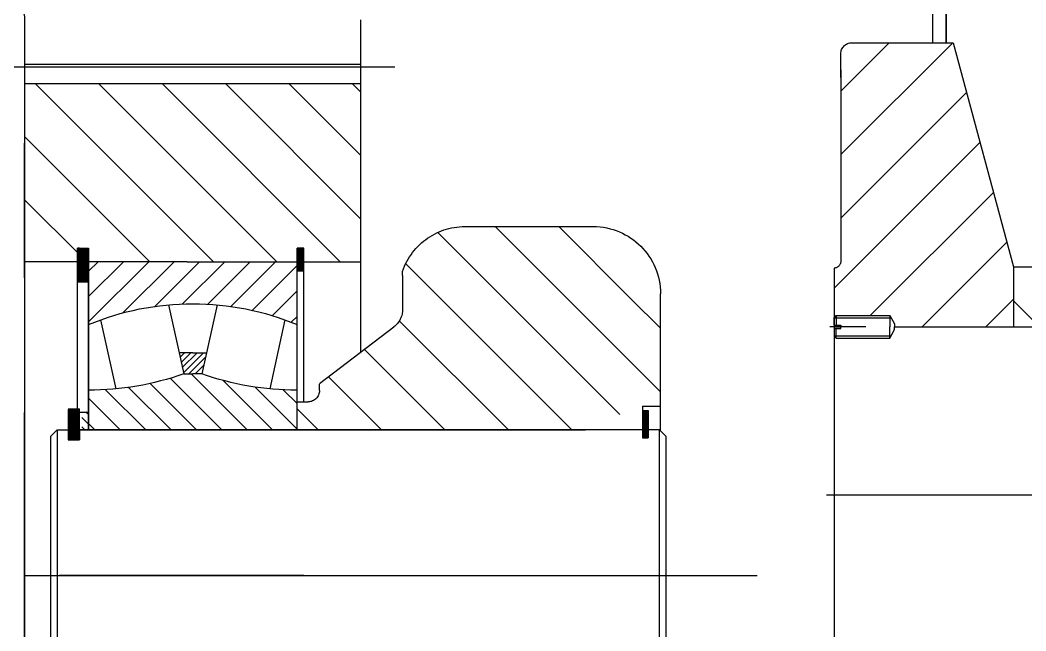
# Model space of a CAD drawing. Header units: millimetres. Extents: x 0 to 12600, y -349 to 8910.
# Drawn here: x 5613.1 to 6061.6, y 5750 to 6022.4 of the extents above; entities that cross this region are included whole.
import ezdxf

# ---------------------------------------------------------------- set-up
doc = ezdxf.new("R2010")
doc.units = ezdxf.units.MM
doc.header["$LTSCALE"] = 300
doc.linetypes.add('G', pattern=[2, 1.25, -0.25, 0.25, -0.25])
doc.linetypes.add('K', pattern=[2.5, 1.25, -0.25, 0.25, -0.25, 0.25, -0.25])
for name, color, linetype in [('01', 7, 'Continuous'), ('05', 142, 'G'), ('07', 6, 'K')]:
    doc.layers.add(name, color=color, linetype=linetype)

# ---------------------------------------------------------------- blocks, each defined once
blk = doc.blocks.new('FDSDSDFG')
at = {"layer": '05', "color": 142, "linetype": 'G'}
blk.add_line((-3299.81, 14893.96), (-3299.81, 14567.19), dxfattribs=at)
at = {"layer": '07', "color": 6, "linetype": 'K', "ltscale": 0.8}
for p, q in [((-3526.76, 14940.1), (-3526.76, 14728.83)), ((-3072.62, 14893.96), (-3547.48, 14893.96)), ((-3547.48, 14893.96), (-3072.62, 14893.96)), ((-3527.85, 14893.96), (-3527.85, 14743.96)), ((-3519.25, 14893.96), (-3519.25, 14743.96)), ((-3439.81, 14821.46), (-3439.81, 14893.96)), ((-3364.81, 14879.46), (-3364.81, 14865.46)), ((-3364.81, 14875.46), (-3364.81, 14643.79)), ((-3299.81, 14769.46), (-3299.81, 14878.46)), ((-3445.9, 14869.46), (-3445.9, 14865.46)), ((-3445.9, 14865.46), (-3364.81, 14865.46)), ((-3364.81, 14865.46), (-3439.81, 14865.46)), ((-3439.81, 14838.6), (-3412.94, 14865.46)), ((-3439.81, 14849.91), (-3424.26, 14865.46)), ((-3439.81, 14861.22), (-3435.57, 14865.46)), ((-3379, 14865.46), (-3364.82, 14851.27)), ((-3367.69, 14865.46), (-3364.82, 14862.58)), ((-3364.81, 14772.46), (-3364.82, 14865.46)), ((-3364.81, 14869.38), (-3364.81, 14643.79)), ((-3364.81, 14613.38), (-3364.81, 14869.38)), ((-3364.81, 14610.88), (-3364.81, 14869.38)), ((-3413.87, 14860.09), (-3383.08, 14853.27)), ((-3382.72, 14857.86), (-3364.81, 14839.96)), ((-3439.81, 14827.28), (-3416.99, 14850.1)), ((-3383.76, 14847.58), (-3364.81, 14828.64)), ((-3439.81, 14815.97), (-3419.87, 14835.91)), ((-3385.49, 14838), (-3364.81, 14817.33)), ((-3420.57, 14829.82), (-3389.78, 14823.01)), ((-3399.16, 14818.96), (-3399.16, 14825.08)), ((-3387.82, 14829.02), (-3364.81, 14806.01)), ((-3439.81, 14804.65), (-3420.97, 14823.49)), ((-3439.81, 14821.46), (-3439.81, 14743.96)), ((-3399.16, 14822.68), (-3397.19, 14824.65)), ((-3399.16, 14819.85), (-3394.87, 14824.13)), ((-3399.16, 14817.02), (-3392.56, 14823.62)), ((-3399.16, 14814.19), (-3390.24, 14823.11)), ((-3397.27, 14813.25), (-3389.78, 14820.74)), ((-3389.78, 14823.01), (-3389.78, 14818.96)), ((-3399.16, 14818.96), (-3399.16, 14812.83)), ((-3393.63, 14814.06), (-3389.78, 14817.91)), ((-3389.78, 14819.67), (-3364.81, 14794.7)), ((-3389.78, 14814.91), (-3389.78, 14818.96)), ((-3439.81, 14793.34), (-3420.87, 14812.27)), ((-3420.57, 14808.09), (-3389.78, 14814.91)), ((-3390, 14814.86), (-3389.78, 14815.08)), ((-3386.83, 14805.4), (-3364.81, 14783.38)), ((-3439.81, 14782.03), (-3419.86, 14801.97)), ((-3438.06, 14772.46), (-3418.11, 14792.41)), ((-3383.87, 14791.13), (-3365.2, 14772.46)), ((-3413.87, 14777.83), (-3383.08, 14784.64)), ((-3426.75, 14772.46), (-3415.75, 14783.46)), ((-3382.64, 14778.59), (-3376.51, 14772.46)), ((-3364.81, 14772.46), (-3445.9, 14772.46)), ((-3364.81, 14772.46), (-3445.9, 14772.46)), ((-3445.9, 14769.46), (-3445.9, 14772.46)), ((-3445.9, 14769.46), (-3445.9, 14772.46)), ((-3445.9, 14769.46), (-3445.9, 14772.46)), ((-3445.9, 14769.46), (-3445.9, 14772.46)), ((-3445.9, 14772.4), (-3442.96, 14769.46)), ((-3445.9, 14772.4), (-3442.96, 14769.46)), ((-3445.9, 14772.26), (-3443.1, 14769.46)), ((-3445.9, 14772.26), (-3443.1, 14769.46)), ((-3445.9, 14772.12), (-3443.24, 14769.46)), ((-3445.9, 14772.12), (-3443.24, 14769.46)), ((-3445.9, 14771.98), (-3443.38, 14769.46)), ((-3445.9, 14771.98), (-3443.38, 14769.46)), ((-3445.9, 14771.83), (-3443.53, 14769.46)), ((-3445.9, 14771.83), (-3443.53, 14769.46)), ((-3445.9, 14771.69), (-3443.67, 14769.46)), ((-3445.9, 14771.69), (-3443.67, 14769.46)), ((-3445.9, 14771.55), (-3443.81, 14769.46)), ((-3445.9, 14771.55), (-3443.81, 14769.46)), ((-3445.9, 14771.41), (-3443.95, 14769.46)), ((-3445.9, 14771.41), (-3443.95, 14769.46)), ((-3445.9, 14771.27), (-3444.09, 14769.46)), ((-3445.9, 14771.27), (-3444.09, 14769.46)), ((-3445.9, 14771.13), (-3444.23, 14769.46)), ((-3445.9, 14771.13), (-3444.23, 14769.46)), ((-3445.82, 14772.46), (-3442.82, 14769.46)), ((-3445.82, 14772.46), (-3442.82, 14769.46)), ((-3445.68, 14772.46), (-3442.68, 14769.46)), ((-3445.68, 14772.46), (-3442.68, 14769.46)), ((-3445.54, 14772.46), (-3442.54, 14769.46)), ((-3445.54, 14772.46), (-3442.54, 14769.46)), ((-3445.39, 14772.46), (-3442.39, 14769.46)), ((-3445.39, 14772.46), (-3442.39, 14769.46)), ((-3445.25, 14772.46), (-3442.25, 14769.46)), ((-3445.25, 14772.46), (-3442.25, 14769.46)), ((-3445.11, 14772.46), (-3442.11, 14769.46)), ((-3445.11, 14772.46), (-3442.11, 14769.46)), ((-3444.97, 14772.46), (-3441.97, 14769.46)), ((-3444.97, 14772.46), (-3441.97, 14769.46)), ((-3444.83, 14772.46), (-3441.83, 14769.46)), ((-3444.83, 14772.46), (-3441.83, 14769.46)), ((-3444.69, 14772.46), (-3441.69, 14769.46)), ((-3444.69, 14772.46), (-3441.69, 14769.46)), ((-3444.55, 14772.46), (-3441.55, 14769.46)), ((-3444.55, 14772.46), (-3441.55, 14769.46)), ((-3444.4, 14772.46), (-3441.4, 14769.46)), ((-3444.4, 14772.46), (-3441.4, 14769.46)), ((-3444.26, 14772.46), (-3441.26, 14769.46)), ((-3444.26, 14772.46), (-3441.26, 14769.46)), ((-3444.12, 14772.46), (-3441.12, 14769.46)), ((-3444.12, 14772.46), (-3441.12, 14769.46)), ((-3443.98, 14772.46), (-3440.98, 14769.46)), ((-3443.98, 14772.46), (-3440.98, 14769.46)), ((-3443.84, 14772.46), (-3440.84, 14769.46)), ((-3443.84, 14772.46), (-3440.84, 14769.46)), ((-3443.7, 14772.46), (-3440.7, 14769.46)), ((-3443.7, 14772.46), (-3440.7, 14769.46)), ((-3443.56, 14772.46), (-3440.56, 14769.46)), ((-3443.56, 14772.46), (-3440.56, 14769.46)), ((-3443.41, 14772.46), (-3440.41, 14769.46)), ((-3443.41, 14772.46), (-3440.41, 14769.46)), ((-3443.27, 14772.46), (-3440.27, 14769.46)), ((-3443.27, 14772.46), (-3440.27, 14769.46)), ((-3443.13, 14772.46), (-3440.13, 14769.46)), ((-3443.13, 14772.46), (-3440.13, 14769.46)), ((-3442.99, 14772.46), (-3439.99, 14769.46)), ((-3442.99, 14772.46), (-3439.99, 14769.46)), ((-3442.85, 14772.46), (-3439.85, 14769.46)), ((-3442.85, 14772.46), (-3439.85, 14769.46)), ((-3442.71, 14772.46), (-3439.71, 14769.46)), ((-3442.71, 14772.46), (-3439.71, 14769.46)), ((-3442.57, 14772.46), (-3439.57, 14769.46)), ((-3442.57, 14772.46), (-3439.57, 14769.46)), ((-3442.42, 14772.46), (-3439.42, 14769.46)), ((-3442.42, 14772.46), (-3439.42, 14769.46)), ((-3442.28, 14772.46), (-3439.28, 14769.46)), ((-3442.28, 14772.46), (-3439.28, 14769.46)), ((-3442.14, 14772.46), (-3439.14, 14769.46)), ((-3442.14, 14772.46), (-3439.14, 14769.46)), ((-3442, 14772.46), (-3439, 14769.46)), ((-3442, 14772.46), (-3439, 14769.46)), ((-3441.86, 14772.46), (-3438.86, 14769.46)), ((-3441.86, 14772.46), (-3438.86, 14769.46)), ((-3441.72, 14772.46), (-3438.72, 14769.46)), ((-3441.72, 14772.46), (-3438.72, 14769.46)), ((-3441.58, 14772.46), (-3438.58, 14769.46)), ((-3441.58, 14772.46), (-3438.58, 14769.46)), ((-3441.43, 14772.46), (-3438.43, 14769.46)), ((-3441.43, 14772.46), (-3438.43, 14769.46)), ((-3441.29, 14772.46), (-3438.29, 14769.46)), ((-3441.29, 14772.46), (-3438.29, 14769.46)), ((-3441.15, 14772.46), (-3438.15, 14769.46)), ((-3441.15, 14772.46), (-3438.15, 14769.46)), ((-3441.01, 14772.46), (-3438.01, 14769.46)), ((-3441.01, 14772.46), (-3438.01, 14769.46)), ((-3440.87, 14772.46), (-3437.87, 14769.46)), ((-3440.87, 14772.46), (-3437.87, 14769.46)), ((-3440.73, 14772.46), (-3437.73, 14769.46)), ((-3440.73, 14772.46), (-3437.73, 14769.46)), ((-3440.59, 14772.46), (-3437.59, 14769.46)), ((-3440.59, 14772.46), (-3437.59, 14769.46)), ((-3440.44, 14772.46), (-3437.44, 14769.46)), ((-3440.44, 14772.46), (-3437.44, 14769.46)), ((-3440.3, 14772.46), (-3437.3, 14769.46)), ((-3440.3, 14772.46), (-3437.3, 14769.46)), ((-3440.16, 14772.46), (-3437.16, 14769.46)), ((-3440.16, 14772.46), (-3437.16, 14769.46)), ((-3440.02, 14772.46), (-3437.02, 14769.46)), ((-3440.02, 14772.46), (-3437.02, 14769.46)), ((-3439.88, 14772.46), (-3436.88, 14769.46)), ((-3439.88, 14772.46), (-3436.88, 14769.46)), ((-3364.81, 14772.46), (-3439.81, 14772.46)), ((-3364.81, 14772.46), (-3439.81, 14772.46)), ((-3439.74, 14772.46), (-3436.74, 14769.46)), ((-3439.74, 14772.46), (-3436.74, 14769.46)), ((-3439.6, 14772.46), (-3436.6, 14769.46)), ((-3439.6, 14772.46), (-3436.6, 14769.46)), ((-3439.45, 14772.46), (-3436.45, 14769.46)), ((-3439.45, 14772.46), (-3436.45, 14769.46)), ((-3439.31, 14772.46), (-3436.31, 14769.46)), ((-3439.31, 14772.46), (-3436.31, 14769.46)), ((-3439.17, 14772.46), (-3436.17, 14769.46)), ((-3439.17, 14772.46), (-3436.17, 14769.46)), ((-3439.03, 14772.46), (-3436.03, 14769.46)), ((-3439.03, 14772.46), (-3436.03, 14769.46)), ((-3438.89, 14772.46), (-3435.89, 14769.46)), ((-3438.89, 14772.46), (-3435.89, 14769.46)), ((-3438.75, 14772.46), (-3435.75, 14769.46)), ((-3438.75, 14772.46), (-3435.75, 14769.46)), ((-3438.61, 14772.46), (-3435.61, 14769.46)), ((-3438.61, 14772.46), (-3435.61, 14769.46)), ((-3438.46, 14772.46), (-3435.61, 14769.6)), ((-3438.46, 14772.46), (-3435.61, 14769.6)), ((-3438.32, 14772.46), (-3435.61, 14769.74)), ((-3438.32, 14772.46), (-3435.61, 14769.74)), ((-3438.18, 14772.46), (-3435.61, 14769.88)), ((-3438.18, 14772.46), (-3435.61, 14769.88)), ((-3438.04, 14772.46), (-3435.61, 14770.03)), ((-3438.04, 14772.46), (-3435.61, 14770.03)), ((-3437.9, 14772.46), (-3435.61, 14770.17)), ((-3437.9, 14772.46), (-3435.61, 14770.17)), ((-3437.76, 14772.46), (-3435.61, 14770.31)), ((-3437.76, 14772.46), (-3435.61, 14770.31)), ((-3437.62, 14772.46), (-3435.61, 14770.45)), ((-3437.62, 14772.46), (-3435.61, 14770.45)), ((-3437.47, 14772.46), (-3435.61, 14770.59)), ((-3437.47, 14772.46), (-3435.61, 14770.59)), ((-3437.33, 14772.46), (-3435.61, 14770.73)), ((-3437.33, 14772.46), (-3435.61, 14770.73)), ((-3437.19, 14772.46), (-3435.61, 14770.87)), ((-3437.19, 14772.46), (-3435.61, 14770.87)), ((-3437.05, 14772.46), (-3435.61, 14771.02)), ((-3437.05, 14772.46), (-3435.61, 14771.02)), ((-3436.91, 14772.46), (-3435.61, 14771.16)), ((-3436.91, 14772.46), (-3435.61, 14771.16)), ((-3436.77, 14772.46), (-3435.61, 14771.3)), ((-3436.77, 14772.46), (-3435.61, 14771.3)), ((-3436.63, 14772.46), (-3435.61, 14771.44)), ((-3436.63, 14772.46), (-3435.61, 14771.44)), ((-3436.48, 14772.46), (-3435.61, 14771.58)), ((-3436.48, 14772.46), (-3435.61, 14771.58)), ((-3436.34, 14772.46), (-3435.61, 14771.72)), ((-3436.34, 14772.46), (-3435.61, 14771.72)), ((-3436.2, 14772.46), (-3435.61, 14771.86)), ((-3436.2, 14772.46), (-3435.61, 14771.86)), ((-3436.06, 14772.46), (-3435.61, 14772.01)), ((-3436.06, 14772.46), (-3435.61, 14772.01)), ((-3435.92, 14772.46), (-3435.61, 14772.15)), ((-3435.92, 14772.46), (-3435.61, 14772.15)), ((-3435.78, 14772.46), (-3435.61, 14772.29)), ((-3435.78, 14772.46), (-3435.61, 14772.29)), ((-3435.64, 14772.46), (-3435.61, 14772.43)), ((-3435.64, 14772.46), (-3435.61, 14772.43)), ((-3435.61, 14769.46), (-3435.61, 14772.46)), ((-3435.61, 14769.46), (-3435.61, 14772.46)), ((-3415.43, 14772.46), (-3412.83, 14775.06)), ((-3377.31, 14772.46), (-3377.31, 14767.46)), ((-3445.9, 14770.99), (-3444.37, 14769.46)), ((-3445.9, 14770.99), (-3444.37, 14769.46)), ((-3445.9, 14770.84), (-3444.52, 14769.46)), ((-3445.9, 14770.84), (-3444.52, 14769.46)), ((-3445.9, 14770.7), (-3444.66, 14769.46)), ((-3445.9, 14770.7), (-3444.66, 14769.46)), ((-3445.9, 14770.56), (-3444.8, 14769.46)), ((-3445.9, 14770.56), (-3444.8, 14769.46)), ((-3445.9, 14770.42), (-3444.94, 14769.46)), ((-3445.9, 14770.42), (-3444.94, 14769.46)), ((-3445.9, 14770.28), (-3445.08, 14769.46)), ((-3445.9, 14770.28), (-3445.08, 14769.46)), ((-3445.9, 14770.14), (-3445.22, 14769.46)), ((-3445.9, 14770.14), (-3445.22, 14769.46)), ((-3445.9, 14770), (-3445.36, 14769.46)), ((-3445.9, 14770), (-3445.36, 14769.46)), ((-3445.9, 14769.85), (-3445.51, 14769.46)), ((-3445.9, 14769.85), (-3445.51, 14769.46)), ((-3445.9, 14769.71), (-3445.65, 14769.46)), ((-3445.9, 14769.71), (-3445.65, 14769.46)), ((-3445.9, 14769.57), (-3445.79, 14769.46)), ((-3445.9, 14769.57), (-3445.79, 14769.46)), ((-3377.31, 14769.46), (-3445.9, 14769.46)), ((-3377.31, 14769.46), (-3445.9, 14769.46)), ((-3385.43, 14762.46), (-3410.69, 14729.32)), ((-3384.39, 14762.46), (-3385.26, 14762.46)), ((-3383.2, 14762.46), (-3384.39, 14762.46)), ((-3382.31, 14762.46), (-3383.2, 14762.46)), ((-3388.2, 14754.96), (-3388.2, 14754.96)), ((-3399.53, 14743.96), (-3547.6, 14743.96)), ((-3433.6, 14725.38), (-3435.48, 14725.38)), ((-3433.6, 14725.38), (-3418.65, 14725.38)), ((-3455.48, 14696.38), (-3455.48, 14640.38)), ((-3375.41, 14618.38), (-3361.28, 14618.38)), ((-3375.41, 14618.38), (-3375.41, 14610.38)), ((-3375.41, 14618.38), (-3375.41, 14610.38)), ((-3375.41, 14618.38), (-3361.28, 14618.38)), ((-3373.41, 14618.38), (-3373.41, 14615.88)), ((-3373.41, 14618.38), (-3373.41, 14615.88)), ((-3373.41, 14615.9), (-3370.93, 14618.38)), ((-3373.41, 14616.05), (-3371.07, 14618.38)), ((-3373.41, 14616.19), (-3371.22, 14618.38)), ((-3373.41, 14616.33), (-3371.36, 14618.38)), ((-3373.41, 14616.47), (-3371.5, 14618.38)), ((-3373.41, 14616.61), (-3371.64, 14618.38)), ((-3373.41, 14616.75), (-3371.78, 14618.38)), ((-3373.41, 14616.89), (-3371.92, 14618.38)), ((-3373.41, 14617.04), (-3372.06, 14618.38)), ((-3373.41, 14617.18), (-3372.21, 14618.38)), ((-3373.41, 14617.32), (-3372.35, 14618.38)), ((-3373.41, 14617.46), (-3372.49, 14618.38)), ((-3373.41, 14617.6), (-3372.63, 14618.38)), ((-3373.41, 14617.74), (-3372.77, 14618.38)), ((-3373.41, 14617.88), (-3372.91, 14618.38)), ((-3373.41, 14618.03), (-3373.05, 14618.38)), ((-3373.41, 14618.17), (-3373.2, 14618.38)), ((-3373.41, 14618.31), (-3373.34, 14618.38)), ((-3373.41, 14615.9), (-3370.93, 14618.38)), ((-3373.41, 14616.05), (-3371.07, 14618.38)), ((-3373.41, 14616.19), (-3371.22, 14618.38)), ((-3373.41, 14616.33), (-3371.36, 14618.38)), ((-3373.41, 14616.47), (-3371.5, 14618.38)), ((-3373.41, 14616.61), (-3371.64, 14618.38)), ((-3373.41, 14616.75), (-3371.78, 14618.38)), ((-3373.41, 14616.89), (-3371.92, 14618.38)), ((-3373.41, 14617.04), (-3372.06, 14618.38)), ((-3373.41, 14617.18), (-3372.21, 14618.38)), ((-3373.41, 14617.32), (-3372.35, 14618.38)), ((-3373.41, 14617.46), (-3372.49, 14618.38)), ((-3373.41, 14617.6), (-3372.63, 14618.38)), ((-3373.41, 14617.74), (-3372.77, 14618.38)), ((-3373.41, 14617.88), (-3372.91, 14618.38)), ((-3373.41, 14618.03), (-3373.05, 14618.38)), ((-3373.41, 14618.17), (-3373.2, 14618.38)), ((-3373.41, 14618.31), (-3373.34, 14618.38)), ((-3373.41, 14615.88), (-3361.28, 14615.88)), ((-3373.41, 14615.88), (-3361.28, 14615.88)), ((-3373.29, 14615.88), (-3370.79, 14618.38)), ((-3373.29, 14615.88), (-3370.79, 14618.38)), ((-3373.15, 14615.88), (-3370.65, 14618.38)), ((-3373.15, 14615.88), (-3370.65, 14618.38)), ((-3373.01, 14615.88), (-3370.51, 14618.38)), ((-3373.01, 14615.88), (-3370.51, 14618.38)), ((-3372.87, 14615.88), (-3370.37, 14618.38)), ((-3372.87, 14615.88), (-3370.37, 14618.38)), ((-3372.73, 14615.88), (-3370.23, 14618.38)), ((-3372.73, 14615.88), (-3370.23, 14618.38)), ((-3372.58, 14615.88), (-3370.08, 14618.38)), ((-3372.58, 14615.88), (-3370.08, 14618.38)), ((-3372.44, 14615.88), (-3369.94, 14618.38)), ((-3372.44, 14615.88), (-3369.94, 14618.38)), ((-3372.3, 14615.88), (-3369.8, 14618.38)), ((-3372.3, 14615.88), (-3369.8, 14618.38)), ((-3372.16, 14615.88), (-3369.66, 14618.38)), ((-3372.16, 14615.88), (-3369.66, 14618.38)), ((-3372.02, 14615.88), (-3369.52, 14618.38)), ((-3372.02, 14615.88), (-3369.52, 14618.38)), ((-3371.88, 14615.88), (-3369.38, 14618.38)), ((-3371.88, 14615.88), (-3369.38, 14618.38)), ((-3371.74, 14615.88), (-3369.24, 14618.38)), ((-3371.74, 14615.88), (-3369.24, 14618.38)), ((-3371.59, 14615.88), (-3369.09, 14618.38)), ((-3371.59, 14615.88), (-3369.09, 14618.38)), ((-3371.45, 14615.88), (-3368.95, 14618.38)), ((-3371.45, 14615.88), (-3368.95, 14618.38)), ((-3371.31, 14615.88), (-3368.81, 14618.38)), ((-3371.31, 14615.88), (-3368.81, 14618.38)), ((-3371.17, 14615.88), (-3368.67, 14618.38)), ((-3371.17, 14615.88), (-3368.67, 14618.38)), ((-3371.03, 14615.88), (-3368.53, 14618.38)), ((-3371.03, 14615.88), (-3368.53, 14618.38)), ((-3370.89, 14615.88), (-3368.39, 14618.38)), ((-3370.89, 14615.88), (-3368.39, 14618.38)), ((-3370.75, 14615.88), (-3368.25, 14618.38)), ((-3370.75, 14615.88), (-3368.25, 14618.38)), ((-3370.6, 14615.88), (-3368.1, 14618.38)), ((-3370.6, 14615.88), (-3368.1, 14618.38)), ((-3370.46, 14615.88), (-3367.96, 14618.38)), ((-3370.46, 14615.88), (-3367.96, 14618.38)), ((-3370.32, 14615.88), (-3367.82, 14618.38)), ((-3370.32, 14615.88), (-3367.82, 14618.38)), ((-3370.18, 14615.88), (-3367.68, 14618.38)), ((-3370.18, 14615.88), (-3367.68, 14618.38)), ((-3370.04, 14615.88), (-3367.54, 14618.38)), ((-3370.04, 14615.88), (-3367.54, 14618.38)), ((-3369.9, 14615.88), (-3367.4, 14618.38)), ((-3369.9, 14615.88), (-3367.4, 14618.38)), ((-3369.76, 14615.88), (-3367.26, 14618.38)), ((-3369.76, 14615.88), (-3367.26, 14618.38)), ((-3369.61, 14615.88), (-3367.11, 14618.38)), ((-3369.61, 14615.88), (-3367.11, 14618.38)), ((-3369.47, 14615.88), (-3366.97, 14618.38)), ((-3369.47, 14615.88), (-3366.97, 14618.38)), ((-3369.33, 14615.88), (-3366.83, 14618.38)), ((-3369.33, 14615.88), (-3366.83, 14618.38)), ((-3369.19, 14615.88), (-3366.69, 14618.38)), ((-3369.19, 14615.88), (-3366.69, 14618.38)), ((-3369.05, 14615.88), (-3366.55, 14618.38)), ((-3369.05, 14615.88), (-3366.55, 14618.38)), ((-3368.91, 14615.88), (-3366.41, 14618.38)), ((-3368.91, 14615.88), (-3366.41, 14618.38)), ((-3368.77, 14615.88), (-3366.27, 14618.38)), ((-3368.77, 14615.88), (-3366.27, 14618.38)), ((-3368.62, 14615.88), (-3366.12, 14618.38)), ((-3368.62, 14615.88), (-3366.12, 14618.38)), ((-3368.48, 14615.88), (-3365.98, 14618.38)), ((-3368.48, 14615.88), (-3365.98, 14618.38)), ((-3368.34, 14615.88), (-3365.84, 14618.38)), ((-3368.34, 14615.88), (-3365.84, 14618.38)), ((-3368.2, 14615.88), (-3365.7, 14618.38)), ((-3368.2, 14615.88), (-3365.7, 14618.38)), ((-3368.06, 14615.88), (-3365.56, 14618.38)), ((-3368.06, 14615.88), (-3365.56, 14618.38)), ((-3367.92, 14615.88), (-3365.42, 14618.38)), ((-3367.92, 14615.88), (-3365.42, 14618.38)), ((-3367.78, 14615.88), (-3365.28, 14618.38)), ((-3367.78, 14615.88), (-3365.28, 14618.38)), ((-3367.63, 14615.88), (-3365.13, 14618.38)), ((-3367.63, 14615.88), (-3365.13, 14618.38)), ((-3367.49, 14615.88), (-3364.99, 14618.38)), ((-3367.49, 14615.88), (-3364.99, 14618.38)), ((-3367.35, 14615.88), (-3364.85, 14618.38)), ((-3367.35, 14615.88), (-3364.85, 14618.38)), ((-3367.21, 14615.88), (-3364.71, 14618.38)), ((-3367.21, 14615.88), (-3364.71, 14618.38)), ((-3367.07, 14615.88), (-3364.57, 14618.38)), ((-3367.07, 14615.88), (-3364.57, 14618.38)), ((-3366.93, 14615.88), (-3364.43, 14618.38)), ((-3366.93, 14615.88), (-3364.43, 14618.38)), ((-3366.79, 14615.88), (-3364.29, 14618.38)), ((-3366.79, 14615.88), (-3364.29, 14618.38)), ((-3366.78, 14618.38), (-3366.78, 14615.88)), ((-3366.64, 14615.88), (-3364.14, 14618.38)), ((-3366.64, 14615.88), (-3364.14, 14618.38)), ((-3366.5, 14615.88), (-3364, 14618.38)), ((-3366.5, 14615.88), (-3364, 14618.38)), ((-3366.36, 14615.88), (-3363.86, 14618.38)), ((-3366.36, 14615.88), (-3363.86, 14618.38)), ((-3366.22, 14615.88), (-3363.72, 14618.38)), ((-3366.22, 14615.88), (-3363.72, 14618.38)), ((-3366.08, 14615.88), (-3363.58, 14618.38)), ((-3366.08, 14615.88), (-3363.58, 14618.38)), ((-3365.94, 14615.88), (-3363.44, 14618.38)), ((-3365.94, 14615.88), (-3363.44, 14618.38)), ((-3365.8, 14615.88), (-3363.3, 14618.38)), ((-3365.8, 14615.88), (-3363.3, 14618.38)), ((-3365.65, 14615.88), (-3363.15, 14618.38)), ((-3365.65, 14615.88), (-3363.15, 14618.38)), ((-3365.51, 14615.88), (-3363.01, 14618.38)), ((-3365.51, 14615.88), (-3363.01, 14618.38)), ((-3365.37, 14615.88), (-3362.87, 14618.38)), ((-3365.37, 14615.88), (-3362.87, 14618.38)), ((-3365.23, 14615.88), (-3362.73, 14618.38)), ((-3365.23, 14615.88), (-3362.73, 14618.38)), ((-3365.09, 14615.88), (-3362.59, 14618.38)), ((-3365.09, 14615.88), (-3362.59, 14618.38)), ((-3364.95, 14615.88), (-3362.45, 14618.38)), ((-3364.95, 14615.88), (-3362.45, 14618.38)), ((-3364.81, 14615.88), (-3362.31, 14618.38)), ((-3364.81, 14615.88), (-3362.31, 14618.38)), ((-3364.66, 14615.88), (-3362.16, 14618.38)), ((-3364.66, 14615.88), (-3362.16, 14618.38)), ((-3364.52, 14615.88), (-3362.02, 14618.38)), ((-3364.52, 14615.88), (-3362.02, 14618.38)), ((-3364.38, 14615.88), (-3361.88, 14618.38)), ((-3364.38, 14615.88), (-3361.88, 14618.38)), ((-3364.24, 14615.88), (-3361.74, 14618.38)), ((-3364.24, 14615.88), (-3361.74, 14618.38)), ((-3364.1, 14615.88), (-3361.6, 14618.38)), ((-3364.1, 14615.88), (-3361.6, 14618.38)), ((-3363.96, 14615.88), (-3361.46, 14618.38)), ((-3363.96, 14615.88), (-3361.46, 14618.38)), ((-3363.82, 14615.88), (-3361.32, 14618.38)), ((-3363.82, 14615.88), (-3361.32, 14618.38)), ((-3363.67, 14615.88), (-3361.28, 14618.28)), ((-3363.67, 14615.88), (-3361.28, 14618.28)), ((-3363.53, 14615.88), (-3361.28, 14618.14)), ((-3363.53, 14615.88), (-3361.28, 14618.14)), ((-3363.39, 14615.88), (-3361.28, 14618)), ((-3363.39, 14615.88), (-3361.28, 14618)), ((-3363.25, 14615.88), (-3361.28, 14617.86)), ((-3363.25, 14615.88), (-3361.28, 14617.86)), ((-3363.11, 14615.88), (-3361.28, 14617.72)), ((-3363.11, 14615.88), (-3361.28, 14617.72)), ((-3362.97, 14615.88), (-3361.28, 14617.58)), ((-3362.97, 14615.88), (-3361.28, 14617.58)), ((-3362.83, 14615.88), (-3361.28, 14617.43)), ((-3362.83, 14615.88), (-3361.28, 14617.43)), ((-3362.68, 14615.88), (-3361.28, 14617.29)), ((-3362.68, 14615.88), (-3361.28, 14617.29)), ((-3362.54, 14615.88), (-3361.28, 14617.15)), ((-3362.54, 14615.88), (-3361.28, 14617.15)), ((-3362.4, 14615.88), (-3361.28, 14617.01)), ((-3362.4, 14615.88), (-3361.28, 14617.01)), ((-3362.26, 14615.88), (-3361.28, 14616.87)), ((-3362.26, 14615.88), (-3361.28, 14616.87)), ((-3362.12, 14615.88), (-3361.28, 14616.73)), ((-3362.12, 14615.88), (-3361.28, 14616.73)), ((-3361.98, 14615.88), (-3361.28, 14616.59)), ((-3361.98, 14615.88), (-3361.28, 14616.59)), ((-3361.84, 14615.88), (-3361.28, 14616.44)), ((-3361.84, 14615.88), (-3361.28, 14616.44)), ((-3361.69, 14615.88), (-3361.28, 14616.3)), ((-3361.69, 14615.88), (-3361.28, 14616.3)), ((-3361.55, 14615.88), (-3361.28, 14616.16)), ((-3361.55, 14615.88), (-3361.28, 14616.16)), ((-3361.41, 14615.88), (-3361.28, 14616.02)), ((-3361.41, 14615.88), (-3361.28, 14616.02)), ((-3361.28, 14618.38), (-3361.28, 14615.88)), ((-3361.28, 14618.38), (-3361.28, 14615.88)), ((-3364.31, 14610.38), (-3425.48, 14610.38)), ((-3410.78, 14518.86), (-3410.78, 14534.85)), ((-3335.78, 14536.36), (-3335.78, 13998.06)), ((-3525.37, 14529.96), (-3439.97, 14529.96)), ((-3436.97, 14532.96), (-3436.97, 14532.96)), ((-3436.97, 14532.96), (-3436.97, 14532.96)), ((-3436.97, 14532.96), (-3226.29, 14532.96)), ((-3414.78, 14532.96), (-3415.78, 14531.96)), ((-3415.78, 14531.96), (-3415.78, 14508.12)), ((-3415.78, 14531.96), (-3411.58, 14531.96)), ((-3414.78, 14532.96), (-3414.78, 14508.12)), ((-3411.58, 14532.96), (-3414.78, 14532.96)), ((-3411.58, 14532.96), (-3411.58, 14529.96)), ((-3411.58, 14529.96), (-3410.78, 14529.96)), ((-3410.78, 14532.96), (-3410.78, 14529.96)), ((-3409.98, 14529.96), (-3410.78, 14529.96)), ((-3409.98, 14532.96), (-3409.98, 14529.96)), ((-3409.98, 14532.96), (-3406.78, 14532.96)), ((-3405.78, 14531.96), (-3409.98, 14531.96)), ((-3406.78, 14532.96), (-3406.78, 14508.12)), ((-3406.78, 14532.96), (-3405.78, 14531.96)), ((-3405.78, 14531.96), (-3405.78, 14508.12)), ((-3537.48, 14524.96), (-3537.48, 14479.87)), ((-3415.78, 14508.12), (-3412.03, 14505.96)), ((-3415.78, 14508.12), (-3410.78, 14508.12)), ((-3405.78, 14508.12), (-3410.78, 14508.12)), ((-3405.78, 14508.12), (-3409.53, 14505.96)), ((-3412.03, 14505.96), (-3410.78, 14505.96)), ((-3409.53, 14505.96), (-3410.78, 14505.96)), ((-3410.78, 14505.96), (-3410.78, 14037.96)), ((-3537.48, 14488.96), (-3616.85, 14488.96)), ((-3537.48, 14482.96), (-3616.85, 14482.96)), ((-3616.85, 14482.96), (-3537.48, 14482.96)), ((-3537.48, 14479.87), (-3437.51, 14452.96)), ((-3437.51, 14452.96), (-3410.78, 14452.96)), ((-3437.51, 14452.96), (-3410.78, 14452.96)), ((-3437.51, 14452.96), (-3410.78, 14452.96)), ((-3437.51, 14452.96), (-3437.51, 14434.04))]:
    blk.add_line(p, q, dxfattribs=at)
at = {"layer": '07', "color": 6, "linetype": 'K'}
for p, q in [((-3439.81, 14838.07), (-3495.7, 14893.96)), ((-3441.91, 14868.46), (-3467.41, 14893.96)), ((-3439.81, 14809.78), (-3519.25, 14889.22)), ((-3364.81, 14879.46), (-3361.81, 14882.46)), ((-3364.81, 14879.46), (-3234.81, 14879.46)), ((-3361.81, 14882.46), (-3237.81, 14882.46)), ((-3374.14, 14874.46), (-3374.14, 14869.46)), ((-3369.24, 14869.46), (-3374.14, 14874.36)), ((-3369.38, 14869.46), (-3374.14, 14874.21)), ((-3369.1, 14869.46), (-3374.1, 14874.46)), ((-3368.96, 14869.46), (-3373.96, 14874.46)), ((-3368.82, 14869.46), (-3373.82, 14874.46)), ((-3368.67, 14869.46), (-3373.67, 14874.46)), ((-3368.53, 14869.46), (-3373.53, 14874.46)), ((-3368.39, 14869.46), (-3373.39, 14874.46)), ((-3368.25, 14869.46), (-3373.25, 14874.46)), ((-3368.11, 14869.46), (-3373.11, 14874.46)), ((-3367.97, 14869.46), (-3372.97, 14874.46)), ((-3367.83, 14869.46), (-3372.83, 14874.46)), ((-3367.68, 14869.46), (-3372.68, 14874.46)), ((-3367.54, 14869.46), (-3372.54, 14874.46)), ((-3367.4, 14869.46), (-3372.4, 14874.46)), ((-3367.26, 14869.46), (-3372.26, 14874.46)), ((-3367.12, 14869.46), (-3372.12, 14874.46)), ((-3366.98, 14869.46), (-3371.98, 14874.46)), ((-3366.84, 14869.46), (-3371.84, 14874.46)), ((-3366.69, 14869.46), (-3371.69, 14874.46)), ((-3366.55, 14869.46), (-3371.55, 14874.46)), ((-3366.41, 14869.46), (-3371.41, 14874.46)), ((-3366.27, 14869.46), (-3371.27, 14874.46)), ((-3366.13, 14869.46), (-3371.13, 14874.46)), ((-3365.99, 14869.46), (-3370.99, 14874.46)), ((-3365.85, 14869.46), (-3370.85, 14874.46)), ((-3365.7, 14869.46), (-3370.7, 14874.46)), ((-3365.56, 14869.46), (-3370.56, 14874.46)), ((-3365.42, 14869.46), (-3370.42, 14874.46)), ((-3365.28, 14869.46), (-3370.28, 14874.46)), ((-3365.14, 14869.46), (-3370.14, 14874.46)), ((-3365, 14869.46), (-3370, 14874.46)), ((-3364.86, 14869.46), (-3369.86, 14874.46)), ((-3364.81, 14869.55), (-3369.71, 14874.46)), ((-3364.81, 14869.69), (-3369.57, 14874.46)), ((-3364.81, 14869.83), (-3369.43, 14874.46)), ((-3364.81, 14869.97), (-3369.29, 14874.46)), ((-3364.81, 14870.12), (-3369.15, 14874.46)), ((-3364.81, 14870.26), (-3369.01, 14874.46)), ((-3364.81, 14870.4), (-3368.87, 14874.46)), ((-3364.81, 14870.54), (-3368.73, 14874.46)), ((-3364.81, 14870.68), (-3368.58, 14874.46)), ((-3364.81, 14870.82), (-3368.44, 14874.46)), ((-3364.81, 14870.96), (-3368.3, 14874.46)), ((-3364.81, 14871.11), (-3368.16, 14874.46)), ((-3364.81, 14871.25), (-3368.02, 14874.46)), ((-3364.81, 14871.39), (-3367.88, 14874.46)), ((-3364.81, 14871.53), (-3367.74, 14874.46)), ((-3364.81, 14871.67), (-3367.59, 14874.46)), ((-3364.81, 14871.81), (-3367.45, 14874.46)), ((-3364.81, 14871.95), (-3367.31, 14874.46)), ((-3364.81, 14872.1), (-3367.17, 14874.46)), ((-3364.81, 14872.24), (-3367.03, 14874.46)), ((-3364.81, 14872.38), (-3366.89, 14874.46)), ((-3364.81, 14872.52), (-3366.75, 14874.46)), ((-3364.81, 14872.66), (-3366.6, 14874.46)), ((-3364.81, 14872.8), (-3366.46, 14874.46)), ((-3364.81, 14872.94), (-3366.32, 14874.46)), ((-3364.81, 14873.09), (-3366.18, 14874.46)), ((-3364.81, 14873.23), (-3366.04, 14874.46)), ((-3364.81, 14873.37), (-3365.9, 14874.46)), ((-3364.81, 14873.51), (-3365.76, 14874.46)), ((-3364.81, 14873.65), (-3365.61, 14874.46)), ((-3364.81, 14873.79), (-3365.47, 14874.46)), ((-3364.81, 14873.93), (-3365.33, 14874.46)), ((-3364.81, 14874.08), (-3365.19, 14874.46)), ((-3364.81, 14874.22), (-3365.05, 14874.46)), ((-3364.81, 14874.36), (-3364.91, 14874.46)), ((-3360.4, 14869.95), (-3364.81, 14874.36)), ((-3360.4, 14869.81), (-3364.81, 14874.22)), ((-3360.4, 14870.09), (-3364.77, 14874.46)), ((-3360.4, 14870.23), (-3364.62, 14874.46)), ((-3360.4, 14870.37), (-3364.48, 14874.46)), ((-3360.4, 14870.51), (-3364.34, 14874.46)), ((-3360.4, 14870.65), (-3364.2, 14874.46)), ((-3360.4, 14870.8), (-3364.06, 14874.46)), ((-3360.4, 14870.94), (-3363.92, 14874.46)), ((-3360.4, 14871.08), (-3363.78, 14874.46)), ((-3360.4, 14871.22), (-3363.63, 14874.46)), ((-3360.4, 14871.36), (-3363.49, 14874.46)), ((-3360.4, 14871.5), (-3363.35, 14874.46)), ((-3360.4, 14871.64), (-3363.21, 14874.46)), ((-3360.4, 14871.79), (-3363.07, 14874.46)), ((-3360.4, 14871.93), (-3362.93, 14874.46)), ((-3360.4, 14872.07), (-3362.79, 14874.46)), ((-3360.4, 14872.21), (-3362.64, 14874.46)), ((-3360.4, 14872.35), (-3362.5, 14874.46)), ((-3360.4, 14872.49), (-3362.36, 14874.46)), ((-3360.4, 14872.63), (-3362.22, 14874.46)), ((-3360.4, 14872.78), (-3362.08, 14874.46)), ((-3360.4, 14872.92), (-3361.94, 14874.46)), ((-3360.4, 14873.06), (-3361.8, 14874.46)), ((-3360.4, 14873.2), (-3361.65, 14874.46)), ((-3360.4, 14873.34), (-3361.51, 14874.46)), ((-3360.4, 14873.48), (-3361.37, 14874.46)), ((-3360.4, 14873.62), (-3361.23, 14874.46)), ((-3360.4, 14873.77), (-3361.09, 14874.46)), ((-3360.4, 14873.91), (-3360.95, 14874.46)), ((-3360.4, 14874.05), (-3360.81, 14874.46)), ((-3360.4, 14874.19), (-3360.66, 14874.46)), ((-3360.4, 14874.33), (-3360.52, 14874.46)), ((-3360.4, 14874.46), (-3360.4, 14869.46)), ((-3445.9, 14870.46), (-3360.4, 14870.46)), ((-3445.9, 14865.51), (-3440.95, 14870.46)), ((-3445.9, 14865.65), (-3441.09, 14870.46)), ((-3445.9, 14865.79), (-3441.23, 14870.46)), ((-3445.9, 14865.93), (-3441.38, 14870.46)), ((-3445.9, 14866.07), (-3441.52, 14870.46)), ((-3445.9, 14866.21), (-3441.66, 14870.46)), ((-3445.9, 14866.36), (-3441.8, 14870.46)), ((-3445.9, 14866.5), (-3441.94, 14870.46)), ((-3445.9, 14866.64), (-3442.08, 14870.46)), ((-3445.9, 14866.78), (-3442.22, 14870.46)), ((-3445.9, 14866.92), (-3442.37, 14870.46)), ((-3445.9, 14867.06), (-3442.51, 14870.46)), ((-3445.9, 14867.2), (-3442.65, 14870.46)), ((-3445.9, 14867.35), (-3442.79, 14870.46)), ((-3445.9, 14867.49), (-3442.93, 14870.46)), ((-3445.9, 14867.63), (-3443.07, 14870.46)), ((-3445.9, 14867.77), (-3443.21, 14870.46)), ((-3445.9, 14867.91), (-3443.36, 14870.46)), ((-3445.9, 14868.05), (-3443.5, 14870.46)), ((-3445.9, 14868.19), (-3443.64, 14870.46)), ((-3445.9, 14868.34), (-3443.78, 14870.46)), ((-3445.9, 14868.48), (-3443.92, 14870.46)), ((-3445.9, 14868.62), (-3444.06, 14870.46)), ((-3445.9, 14868.76), (-3444.2, 14870.46)), ((-3445.9, 14868.9), (-3444.35, 14870.46)), ((-3445.9, 14869.04), (-3444.49, 14870.46)), ((-3445.9, 14869.18), (-3444.63, 14870.46)), ((-3445.9, 14869.33), (-3444.77, 14870.46)), ((-3445.9, 14869.47), (-3444.91, 14870.46)), ((-3445.9, 14869.61), (-3445.05, 14870.46)), ((-3445.9, 14869.75), (-3445.19, 14870.46)), ((-3445.9, 14869.89), (-3445.34, 14870.46)), ((-3445.9, 14870.03), (-3445.48, 14870.46)), ((-3445.9, 14870.17), (-3445.62, 14870.46)), ((-3445.9, 14870.32), (-3445.76, 14870.46)), ((-3445.9, 14870.46), (-3445.9, 14870.46)), ((-3445.81, 14865.46), (-3440.81, 14870.46)), ((-3445.67, 14865.46), (-3440.67, 14870.46)), ((-3445.53, 14865.46), (-3440.53, 14870.46)), ((-3445.39, 14865.46), (-3440.39, 14870.46)), ((-3445.24, 14865.46), (-3440.24, 14870.46)), ((-3445.1, 14865.46), (-3440.1, 14870.46)), ((-3444.96, 14865.46), (-3439.96, 14870.46)), ((-3444.82, 14865.46), (-3439.82, 14870.46)), ((-3444.68, 14865.46), (-3439.81, 14870.33)), ((-3444.54, 14865.46), (-3439.81, 14870.19)), ((-3444.4, 14865.46), (-3439.81, 14870.05)), ((-3444.25, 14865.46), (-3439.81, 14869.9)), ((-3444.11, 14865.46), (-3439.81, 14869.76)), ((-3439.81, 14865.52), (-3434.87, 14870.46)), ((-3439.81, 14865.66), (-3435.01, 14870.46)), ((-3439.81, 14865.8), (-3435.15, 14870.46)), ((-3439.81, 14865.95), (-3435.29, 14870.46)), ((-3439.81, 14866.09), (-3435.44, 14870.46)), ((-3439.81, 14866.23), (-3435.58, 14870.46)), ((-3439.81, 14866.37), (-3435.72, 14870.46)), ((-3439.81, 14866.51), (-3435.86, 14870.46)), ((-3439.81, 14866.65), (-3436, 14870.46)), ((-3439.81, 14866.79), (-3436.14, 14870.46)), ((-3439.81, 14866.93), (-3436.28, 14870.46)), ((-3439.81, 14867.08), (-3436.43, 14870.46)), ((-3439.81, 14867.22), (-3436.57, 14870.46)), ((-3439.81, 14867.36), (-3436.71, 14870.46)), ((-3439.81, 14867.5), (-3436.85, 14870.46)), ((-3439.81, 14867.64), (-3436.99, 14870.46)), ((-3439.81, 14867.78), (-3437.13, 14870.46)), ((-3439.81, 14867.92), (-3437.27, 14870.46)), ((-3439.81, 14868.07), (-3437.42, 14870.46)), ((-3439.81, 14868.21), (-3437.56, 14870.46)), ((-3439.81, 14868.35), (-3437.7, 14870.46)), ((-3439.81, 14868.49), (-3437.84, 14870.46)), ((-3439.81, 14868.63), (-3437.98, 14870.46)), ((-3439.81, 14868.77), (-3438.12, 14870.46)), ((-3439.81, 14868.91), (-3438.26, 14870.46)), ((-3439.81, 14869.06), (-3438.41, 14870.46)), ((-3439.81, 14869.2), (-3438.55, 14870.46)), ((-3439.81, 14869.34), (-3438.69, 14870.46)), ((-3439.81, 14869.48), (-3438.83, 14870.46)), ((-3439.81, 14869.62), (-3438.97, 14870.46)), ((-3439.81, 14869.76), (-3439.11, 14870.46)), ((-3439.81, 14869.9), (-3439.25, 14870.46)), ((-3439.81, 14870.05), (-3439.4, 14870.46)), ((-3439.81, 14870.19), (-3439.54, 14870.46)), ((-3439.81, 14870.33), (-3439.68, 14870.46)), ((-3439.73, 14865.46), (-3434.73, 14870.46)), ((-3439.59, 14865.46), (-3434.59, 14870.46)), ((-3439.45, 14865.46), (-3434.45, 14870.46)), ((-3439.3, 14865.46), (-3434.3, 14870.46)), ((-3439.16, 14865.46), (-3434.16, 14870.46)), ((-3439.02, 14865.46), (-3434.02, 14870.46)), ((-3438.88, 14865.46), (-3433.88, 14870.46)), ((-3438.74, 14865.46), (-3433.74, 14870.46)), ((-3438.6, 14865.46), (-3433.6, 14870.46)), ((-3438.46, 14865.46), (-3433.46, 14870.46)), ((-3438.31, 14865.46), (-3433.31, 14870.46)), ((-3438.17, 14865.46), (-3433.17, 14870.46)), ((-3438.03, 14865.46), (-3433.03, 14870.46)), ((-3437.89, 14865.46), (-3432.89, 14870.46)), ((-3437.75, 14865.46), (-3432.75, 14870.46)), ((-3437.61, 14865.46), (-3432.61, 14870.46)), ((-3437.47, 14865.46), (-3432.47, 14870.46)), ((-3437.32, 14865.46), (-3432.32, 14870.46)), ((-3437.18, 14865.46), (-3432.18, 14870.46)), ((-3437.04, 14865.46), (-3432.04, 14870.46)), ((-3436.9, 14865.46), (-3431.9, 14870.46)), ((-3436.76, 14865.46), (-3431.76, 14870.46)), ((-3436.62, 14865.46), (-3431.62, 14870.46)), ((-3436.48, 14865.46), (-3431.48, 14870.46)), ((-3436.33, 14865.46), (-3431.33, 14870.46)), ((-3436.19, 14865.46), (-3431.19, 14870.46)), ((-3436.05, 14865.46), (-3431.05, 14870.46)), ((-3435.91, 14865.46), (-3430.91, 14870.46)), ((-3435.77, 14865.46), (-3430.77, 14870.46)), ((-3435.63, 14865.46), (-3430.77, 14870.32)), ((-3435.49, 14865.46), (-3430.77, 14870.18)), ((-3435.34, 14865.46), (-3430.77, 14870.04)), ((-3435.2, 14865.46), (-3430.77, 14869.89)), ((-3435.06, 14865.46), (-3430.77, 14869.75)), ((-3430.77, 14870.46), (-3430.77, 14865.46)), ((-3369.52, 14869.46), (-3374.14, 14874.07)), ((-3369.66, 14869.46), (-3374.14, 14873.93)), ((-3369.81, 14869.46), (-3374.14, 14873.79)), ((-3369.95, 14869.46), (-3374.14, 14873.65)), ((-3370.09, 14869.46), (-3374.14, 14873.51)), ((-3370.23, 14869.46), (-3374.14, 14873.37)), ((-3370.37, 14869.46), (-3374.14, 14873.22)), ((-3370.51, 14869.46), (-3374.14, 14873.08)), ((-3370.65, 14869.46), (-3374.14, 14872.94)), ((-3370.8, 14869.46), (-3374.14, 14872.8)), ((-3370.94, 14869.46), (-3374.14, 14872.66)), ((-3371.08, 14869.46), (-3374.14, 14872.52)), ((-3371.22, 14869.46), (-3374.14, 14872.38)), ((-3371.36, 14869.46), (-3374.14, 14872.23)), ((-3371.5, 14869.46), (-3374.14, 14872.09)), ((-3371.64, 14869.46), (-3374.14, 14871.95)), ((-3371.79, 14869.46), (-3374.14, 14871.81)), ((-3371.93, 14869.46), (-3374.14, 14871.67)), ((-3372.07, 14869.46), (-3374.14, 14871.53)), ((-3372.21, 14869.46), (-3374.14, 14871.39)), ((-3372.35, 14869.46), (-3374.14, 14871.24)), ((-3372.49, 14869.46), (-3374.14, 14871.1)), ((-3372.63, 14869.46), (-3374.14, 14870.96)), ((-3372.78, 14869.46), (-3374.14, 14870.82)), ((-3372.92, 14869.46), (-3374.14, 14870.68)), ((-3373.06, 14869.46), (-3374.14, 14870.54)), ((-3373.2, 14869.46), (-3374.14, 14870.4)), ((-3373.34, 14869.46), (-3374.14, 14870.25)), ((-3373.48, 14869.46), (-3374.14, 14870.11)), ((-3373.62, 14869.46), (-3374.14, 14869.97)), ((-3373.77, 14869.46), (-3374.14, 14869.83)), ((-3360.4, 14869.66), (-3364.81, 14874.08)), ((-3360.4, 14869.52), (-3364.81, 14873.93)), ((-3360.47, 14869.46), (-3364.81, 14873.79)), ((-3360.61, 14869.46), (-3364.81, 14873.65)), ((-3360.76, 14869.46), (-3364.81, 14873.51)), ((-3360.9, 14869.46), (-3364.81, 14873.37)), ((-3361.04, 14869.46), (-3364.81, 14873.23)), ((-3361.18, 14869.46), (-3364.81, 14873.09)), ((-3361.32, 14869.46), (-3364.81, 14872.94)), ((-3361.46, 14869.46), (-3364.81, 14872.8)), ((-3361.6, 14869.46), (-3364.81, 14872.66)), ((-3361.75, 14869.46), (-3364.81, 14872.52)), ((-3361.89, 14869.46), (-3364.81, 14872.38)), ((-3362.03, 14869.46), (-3364.81, 14872.24)), ((-3362.17, 14869.46), (-3364.81, 14872.1)), ((-3362.31, 14869.46), (-3364.81, 14871.95)), ((-3362.45, 14869.46), (-3364.81, 14871.81)), ((-3362.59, 14869.46), (-3364.81, 14871.67)), ((-3362.74, 14869.46), (-3364.81, 14871.53)), ((-3362.88, 14869.46), (-3364.81, 14871.39)), ((-3363.02, 14869.46), (-3364.81, 14871.25)), ((-3363.16, 14869.46), (-3364.81, 14871.11)), ((-3363.3, 14869.46), (-3364.81, 14870.96)), ((-3363.44, 14869.46), (-3364.81, 14870.82)), ((-3363.58, 14869.46), (-3364.81, 14870.68)), ((-3363.73, 14869.46), (-3364.81, 14870.54)), ((-3363.87, 14869.46), (-3364.81, 14870.4)), ((-3364.01, 14869.46), (-3364.81, 14870.26)), ((-3364.15, 14869.46), (-3364.81, 14870.12)), ((-3364.29, 14869.46), (-3364.81, 14869.97)), ((-3364.43, 14869.46), (-3364.81, 14869.83)), ((-3443.97, 14865.46), (-3439.81, 14869.62)), ((-3443.83, 14865.46), (-3439.81, 14869.48)), ((-3443.69, 14865.46), (-3439.81, 14869.34)), ((-3443.55, 14865.46), (-3439.81, 14869.2)), ((-3443.41, 14865.46), (-3439.81, 14869.06)), ((-3443.26, 14865.46), (-3439.81, 14868.91)), ((-3443.12, 14865.46), (-3439.81, 14868.77)), ((-3442.98, 14865.46), (-3439.81, 14868.63)), ((-3442.84, 14865.46), (-3439.81, 14868.49)), ((-3442.7, 14865.46), (-3439.81, 14868.35)), ((-3442.56, 14865.46), (-3439.81, 14868.21)), ((-3442.42, 14865.46), (-3439.81, 14868.07)), ((-3442.27, 14865.46), (-3439.81, 14867.92)), ((-3442.13, 14865.46), (-3439.81, 14867.78)), ((-3441.99, 14865.46), (-3439.81, 14867.64)), ((-3441.85, 14865.46), (-3439.81, 14867.5)), ((-3441.71, 14865.46), (-3439.81, 14867.36)), ((-3441.57, 14865.46), (-3439.81, 14867.22)), ((-3441.43, 14865.46), (-3439.81, 14867.08)), ((-3441.28, 14865.46), (-3439.81, 14866.93)), ((-3441.14, 14865.46), (-3439.81, 14866.79)), ((-3441, 14865.46), (-3439.81, 14866.65)), ((-3440.86, 14865.46), (-3439.81, 14866.51)), ((-3440.72, 14865.46), (-3439.81, 14866.37)), ((-3440.58, 14865.46), (-3439.81, 14866.23)), ((-3440.44, 14865.46), (-3439.81, 14866.09)), ((-3440.29, 14865.46), (-3439.81, 14865.95)), ((-3440.15, 14865.46), (-3439.81, 14865.8)), ((-3440.01, 14865.46), (-3439.81, 14865.66)), ((-3439.87, 14865.46), (-3439.81, 14865.52)), ((-3434.92, 14865.46), (-3430.77, 14869.61)), ((-3434.78, 14865.46), (-3430.77, 14869.47)), ((-3434.64, 14865.46), (-3430.77, 14869.33)), ((-3434.5, 14865.46), (-3430.77, 14869.19)), ((-3434.35, 14865.46), (-3430.77, 14869.05)), ((-3434.21, 14865.46), (-3430.77, 14868.9)), ((-3434.07, 14865.46), (-3430.77, 14868.76)), ((-3433.93, 14865.46), (-3430.77, 14868.62)), ((-3433.79, 14865.46), (-3430.77, 14868.48)), ((-3433.65, 14865.46), (-3430.77, 14868.34)), ((-3433.51, 14865.46), (-3430.77, 14868.2)), ((-3433.36, 14865.46), (-3430.77, 14868.06)), ((-3433.22, 14865.46), (-3430.77, 14867.91)), ((-3433.08, 14865.46), (-3430.77, 14867.77)), ((-3432.94, 14865.46), (-3430.77, 14867.63)), ((-3432.8, 14865.46), (-3430.77, 14867.49)), ((-3432.66, 14865.46), (-3430.77, 14867.35)), ((-3432.52, 14865.46), (-3430.77, 14867.21)), ((-3432.37, 14865.46), (-3430.77, 14867.07)), ((-3432.23, 14865.46), (-3430.77, 14866.92)), ((-3432.09, 14865.46), (-3430.77, 14866.78)), ((-3431.95, 14865.46), (-3430.77, 14866.64)), ((-3431.81, 14865.46), (-3430.77, 14866.5)), ((-3431.67, 14865.46), (-3430.77, 14866.36)), ((-3431.53, 14865.46), (-3430.77, 14866.22)), ((-3431.38, 14865.46), (-3430.77, 14866.08)), ((-3431.24, 14865.46), (-3430.77, 14865.93)), ((-3431.1, 14865.46), (-3430.77, 14865.79)), ((-3430.96, 14865.46), (-3430.77, 14865.65)), ((-3430.82, 14865.46), (-3430.77, 14865.51)), ((-3373.91, 14869.46), (-3374.14, 14869.69)), ((-3374.05, 14869.46), (-3374.14, 14869.55)), ((-3372.77, 14869.46), (-3372.77, 14865.46)), ((-3371.61, 14865.46), (-3372.77, 14866.61)), ((-3367.37, 14865.46), (-3370.37, 14868.46)), ((-3364.81, 14867.14), (-3366.13, 14868.46)), ((-3364.57, 14869.46), (-3364.81, 14869.69)), ((-3364.71, 14869.46), (-3364.81, 14869.55)), ((-3364.81, 14869.46), (-3360.4, 14869.46)), ((-3439.81, 14781.5), (-3519.25, 14860.94)), ((-3439.81, 14753.21), (-3519.25, 14832.66)), ((-3458.84, 14743.96), (-3519.25, 14804.37)), ((-3487.12, 14743.96), (-3519.25, 14776.09)), ((-3364.81, 14763.07), (-3374.2, 14772.46)), ((-3364.81, 14734.78), (-3388.48, 14758.45)), ((-3515.4, 14743.96), (-3519.25, 14747.8)), ((-3364.81, 14706.5), (-3400.72, 14742.41)), ((-3364.81, 14678.21), (-3413.44, 14726.85)), ((-3364.81, 14649.93), (-3438.88, 14724)), ((-3371.68, 14628.52), (-3452.86, 14709.7)), ((-3391.73, 14620.29), (-3455.48, 14684.03)), ((-3423.14, 14623.41), (-3455.48, 14655.75)), ((-3410.11, 14610.38), (-3423.14, 14623.41)), ((-3381.83, 14610.38), (-3391.73, 14620.29)), ((-3364.81, 14610.88), (-3361.81, 14607.88)), ((-3234.81, 14610.88), (-3364.81, 14610.88)), ((-3237.81, 14607.88), (-3361.81, 14607.88)), ((-3537.48, 14480.02), (-3487.54, 14529.96)), ((-3537.48, 14508.31), (-3515.83, 14529.96)), ((-3521.96, 14529.96), (-3532.48, 14529.96)), ((-3515.32, 14473.9), (-3459.26, 14529.96)), ((-3493.03, 14467.9), (-3427.97, 14532.96)), ((-3470.74, 14461.9), (-3415.78, 14516.87)), ((-3448.46, 14455.91), (-3410.78, 14493.59)), ((-3423.12, 14452.96), (-3410.78, 14465.3)), ((-3410.78, 14441.34), (-3422.39, 14452.96))]:
    blk.add_line(p, q, dxfattribs=at)
at = {"layer": '07', "color": 6, "linetype": 'K', "ltscale": 0.8}
for centre, radius, start, end in [((-3547.48, 14908.96), 15, 180, 270), ((-3299.81, 14818.96), 121.25, 157.449, 180), ((-3509.81, 14865.46), 127.31, 340.5216, 0), ((-3299.81, 14818.96), 121.25, 180, 202.551), ((-3509.81, 14772.46), 127.31, 0, 19.4784), ((-3382.31, 14767.46), 5, 270, 0), ((-3418.65, 14735.38), 10, 270, 322.6733), ((-3426.09, 14697.51), 29.41, 108.6165, 182.1989), ((-3425.48, 14640.38), 30, 180, 270), ((-3532.48, 14524.96), 5, 90, 180), ((-3439.97, 14532.96), 3, 270, 0), ((-3439.97, 14532.96), 3, 270, 0)]:
    blk.add_arc(centre, radius, start, end, dxfattribs=at)

msp = doc.modelspace()

# ---------------------------------------------------------------- block references
at = {"layer": '01', "xscale": -1, "rotation": 90}
msp.add_blockref('FDSDSDFG', (20509.02, 2474.86), dxfattribs=at)

doc.saveas('drawing.dxf')
